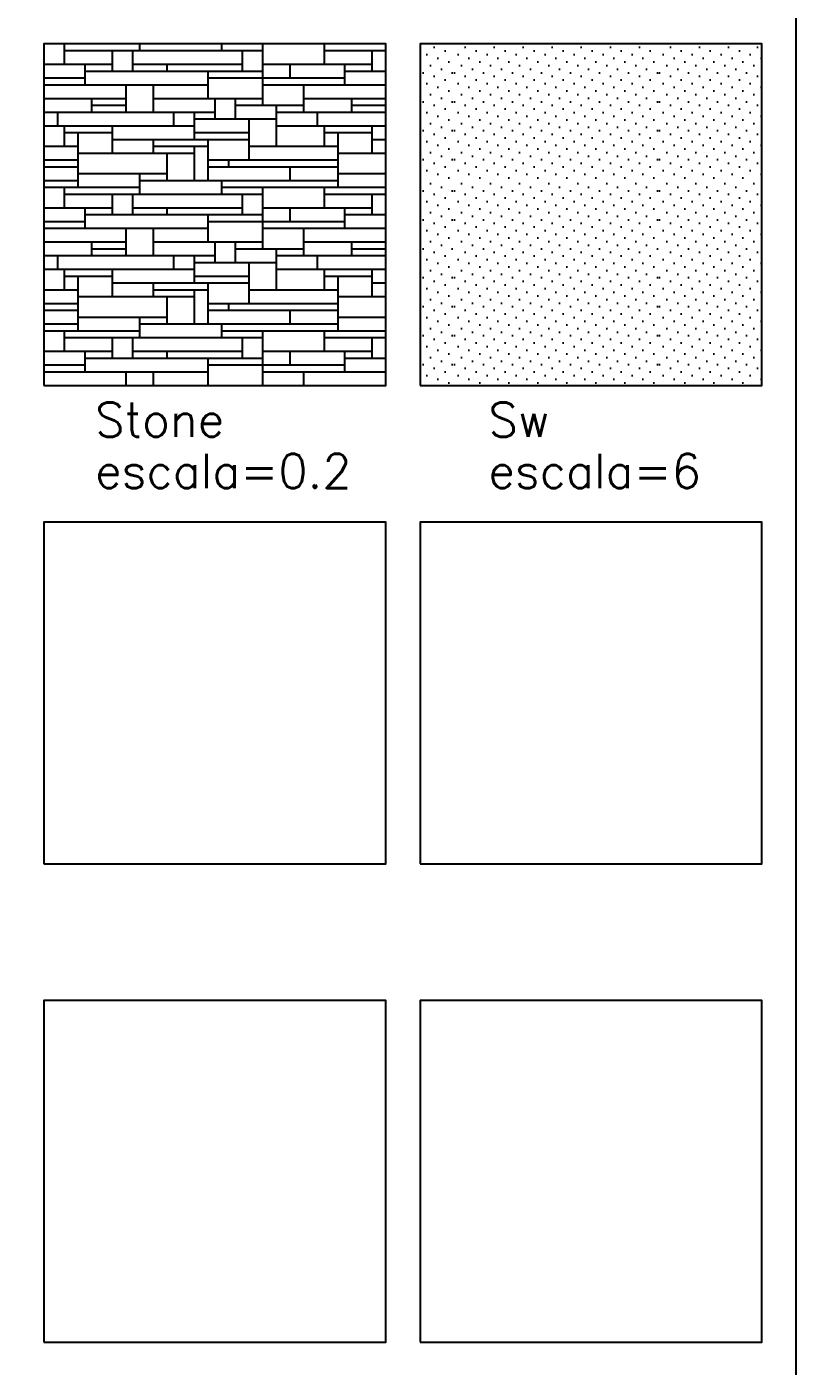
# Model space of a CAD drawing. Header units: inches. Extents: x -1 to 462, y -162 to 137.
# Drawn here: x 318.5 to 341, y -130.71 to -91.5 of the extents above; entities that cross this region are included whole.
import ezdxf

# ---------------------------------------------------------------- set-up
doc = ezdxf.new("R2010")
doc.units = ezdxf.units.IN
doc.header["$MEASUREMENT"] = 0
doc.layers.add('FORMATO', color=7, linetype='Continuous', plot=False)
for name, color, linetype in [('HATCH', 7, 'Continuous'), ('RECTANGLE', 7, 'Continuous'), ('TEXT', 5, 'Continuous')]:
    doc.layers.add(name, color=color, linetype=linetype)
doc.styles.add('nr', font='simplex.shx')

msp = doc.modelspace()

# ---------------------------------------------------------------- hatches: boundary and pattern name
at = {"layer": 'HATCH'}
h = msp.add_hatch(dxfattribs=at)
h.set_pattern_fill('STONE', color=256, scale=0.2, style=0, pattern_type=2)
h.set_pattern_definition([(0, (319, -60), (0, 4.2), [2.4, -5.2]), (0, (322.2, -60), (0, 4.2), [3.2, -4.4]), (0, (319, -59.6), (0, 4.2), [4.8, -2.8]), (0, (325.4, -59.6), (0, 4.2), [1.2, -6.4]), (0, (319, -59.4), (0, 4.2), [1.2, -6.4]), (0, (323.8, -59.4), (0, 4.2), [2.8, -4.8]), (0, (320.2, -59.2), (0, 4.2), [5.2, -2.4]), (0, (319, -59), (0, 4.2), [2, -5.6]), (0, (321.6, -59), (0, 4.2), [3.2, -4.4]), (0, (325.4, -59), (0, 4.2), [1.2, -6.4]), (0, (319.6, -58.6), (0, 4.2), [5.8, -1.8]), (0, (319, -58.4), (0, 4.2), [2.8, -4.8]), (0, (324.2, -58.4), (0, 4.2), [2.4, -5.2]), (0, (319, -58.2), (0, 4.2), [1, -6.6]), (0, (321.8, -58.2), (0, 4.2), [4.8, -2.8]), (0, (320, -58), (0, 4.2), [2.6, -5]), (0, (319, -57.8), (0, 4.2), [1, -6.6]), (0, (323.8, -57.8), (0, 4.2), [2.8, -4.8]), (0, (319, -57.6), (0, 4.2), [1, -6.6]), (0, (323.8, -57.6), (0, 4.2), [2.8, -4.8]), (0, (320, -57.4), (0, 4.2), [3.4, -4.2]), (0, (319, -57.2), (0, 4.2), [1, -6.6]), (0, (322.2, -57.2), (0, 4.2), [1.6, -6]), (0, (325, -57.2), (0, 4.2), [1.6, -6]), (0, (321, -57), (0, 4.2), [4, -3.6]), (0, (319.6, -56.8), (0, 4.2), [1.4, -6.2]), (0, (323.4, -56.8), (0, 4.2), [1.6, -6]), (0, (319, -56.6), (0, 4.2), [4.4, -3.2]), (0, (325.8, -56.6), (0, 4.2), [0.8, -6.8]), (0, (323.4, -56.4), (0, 4.2), [2.4, -5.2]), (0, (319, -56.2), (0, 4.2), [5, -2.6]), (0, (325.8, -56.2), (0, 4.2), [0.8, -6.8]), (0, (320.4, -56), (0, 4.2), [1, -6.6]), (0, (324.6, -56), (0, 4.2), [2, -5.6]), (90, (321.4, -60), (-7.6, 5e-16), [0.4, -3.8]), (90, (322.2, -60), (-7.6, 5e-16), [0.4, -3.8]), (90, (323.8, -60), (-7.6, 5e-16), [0.8, -3.4]), (90, (325.4, -60), (-7.6, 5e-16), [1.6, -2.6]), (90, (326.6, -60), (-7.6, 5e-16), [0.4, -3.8]), (90, (320.2, -59.6), (-7.6, 5e-16), [0.6, -3.6]), (90, (326.2, -59.4), (-7.6, 5e-16), [0.4, -3.8]), (90, (322.6, -59.2), (-7.6, 5e-16), [0.2, -4]), (90, (319.6, -59), (-7.6, 5e-16), [0.6, -3.6]), (90, (321, -59.2), (-7.6, 5e-16), [0.6, -3.6]), (90, (321.6, -59.2), (-7.6, 5e-16), [0.6, -3.6]), (90, (324.8, -59.2), (-7.6, 5e-16), [0.6, -3.6]), (90, (320, -58.4), (-7.6, 5e-16), [1.6, -2.6]), (90, (321.8, -58.6), (-7.6, 5e-16), [0.6, -3.6]), (90, (324.2, -58.6), (-7.6, 5e-16), [0.4, -3.8]), (90, (322.6, -58.2), (-7.6, 5e-16), [0.8, -3.4]), (90, (323.4, -58.2), (-7.6, 5e-16), [1, -3.2]), (90, (323.8, -58.2), (-7.6, 5e-16), [1.2, -3]), (90, (326.2, -58.2), (-7.6, 5e-16), [0.4, -3.8]), (90, (324.4, -57.8), (-7.6, 5e-16), [0.2, -4]), (90, (321, -57.4), (-7.6, 5e-16), [0.8, -3.4]), (90, (322.2, -57.4), (-7.6, 5e-16), [0.4, -3.8]), (90, (325, -57.6), (-7.6, 5e-16), [1.2, -3]), (90, (325.8, -57.2), (-7.6, 5e-16), [1.2, -3]), (90, (319.4, -56.6), (-7.6, 5e-16), [0.4, -3.8]), (90, (319.6, -57.2), (-7.6, 5e-16), [0.6, -3.6]), (90, (323.4, -57), (-7.6, 5e-16), [0.8, -3.4]), (90, (322.8, -56.6), (-7.6, 5e-16), [0.4, -3.8]), (90, (320.4, -56.2), (-7.6, 5e-16), [0.4, -3.8]), (90, (321.4, -56.2), (-7.6, 5e-16), [0.4, -3.8]), (90, (322.2, -56.2), (-7.6, 5e-16), [0.4, -3.8]), (90, (324, -56.4), (-7.6, 5e-16), [0.6, -3.6]), (90, (324.6, -56.4), (-7.6, 5e-16), [0.6, -3.6]), (90, (325.4, -56), (-7.6, 5e-16), [0.2, -4]), (90, (326.6, -56.2), (-7.6, 5e-16), [0.4, -3.8])])
h.paths.add_polyline_path([(319, -102), (329, -102), (329, -92), (319, -92)])
h = msp.add_hatch(dxfattribs=at)
h.set_pattern_fill('SW', color=256, scale=6, style=0, pattern_type=2)
h.set_pattern_definition([(0, (324.8336, -35.923), (0, 6), [0, -6]), (0, (324.9397, -35.3927), (0, 6), [0, -6]), (0, (324.7276, -35.605), (0, 6), [0, -6]), (0, (324.5154, -35.817), (0, 6), [0, -6]), (0, (324.8336, -35.0745), (0, 6), [0, -6]), (0, (324.6215, -35.2866), (0, 6), [0, -6]), (0, (324.4094, -35.499), (0, 6), [0, -6]), (0, (324.197, -35.711), (0, 6), [0, -6]), (0, (323.985, -35.923), (0, 6), [0, -6]), (0, (324.9397, -34.544), (0, 6), [0, -6]), (0, (324.7276, -34.756), (0, 6), [0, -6]), (0, (324.5154, -34.9684), (0, 6), [0, -6]), (0, (324.303, -35.1806), (0, 6), [0, -6]), (0, (324.091, -35.3927), (0, 6), [0, -6]), (0, (323.879, -35.605), (0, 6), [0, -6]), (0, (323.667, -35.817), (0, 6), [0, -6]), (0, (324.8336, -34.226), (0, 6), [0, -6]), (0, (324.6215, -34.438), (0, 6), [0, -6]), (0, (324.4094, -34.65), (0, 6), [0, -6]), (0, (324.197, -34.8624), (0, 6), [0, -6]), (0, (323.985, -35.0745), (0, 6), [0, -6]), (0, (323.773, -35.2866), (0, 6), [0, -6]), (0, (323.561, -35.499), (0, 6), [0, -6]), (0, (323.349, -35.711), (0, 6), [0, -6]), (0, (323.1366, -35.923), (0, 6), [0, -6]), (0, (324.9397, -33.6956), (0, 6), [0, -6]), (0, (324.7276, -33.908), (0, 6), [0, -6]), (0, (324.5154, -34.12), (0, 6), [0, -6]), (0, (324.303, -34.332), (0, 6), [0, -6]), (0, (324.091, -34.544), (0, 6), [0, -6]), (0, (323.879, -34.756), (0, 6), [0, -6]), (0, (323.667, -34.9684), (0, 6), [0, -6]), (0, (323.455, -35.1806), (0, 6), [0, -6]), (0, (323.2426, -35.3927), (0, 6), [0, -6]), (0, (323.0305, -35.605), (0, 6), [0, -6]), (0, (322.8184, -35.817), (0, 6), [0, -6]), (0, (324.8336, -33.3774), (0, 6), [0, -6]), (0, (324.6215, -33.5896), (0, 6), [0, -6]), (0, (324.4094, -33.8017), (0, 6), [0, -6]), (0, (324.197, -34.014), (0, 6), [0, -6]), (0, (323.985, -34.226), (0, 6), [0, -6]), (0, (323.773, -34.438), (0, 6), [0, -6]), (0, (323.561, -34.65), (0, 6), [0, -6]), (0, (323.349, -34.8624), (0, 6), [0, -6]), (0, (323.1366, -35.0745), (0, 6), [0, -6]), (0, (322.9244, -35.2866), (0, 6), [0, -6]), (0, (322.7123, -35.499), (0, 6), [0, -6]), (0, (322.5, -35.711), (0, 6), [0, -6]), (0, (322.288, -35.923), (0, 6), [0, -6]), (0, (324.9397, -32.847), (0, 6), [0, -6]), (0, (324.7276, -33.059), (0, 6), [0, -6]), (0, (324.5154, -33.2714), (0, 6), [0, -6]), (0, (324.303, -33.4835), (0, 6), [0, -6]), (0, (324.091, -33.6956), (0, 6), [0, -6]), (0, (323.879, -33.908), (0, 6), [0, -6]), (0, (323.667, -34.12), (0, 6), [0, -6]), (0, (323.455, -34.332), (0, 6), [0, -6]), (0, (323.2426, -34.544), (0, 6), [0, -6]), (0, (323.0305, -34.756), (0, 6), [0, -6]), (0, (322.8184, -34.9684), (0, 6), [0, -6]), (0, (322.606, -35.1806), (0, 6), [0, -6]), (0, (322.394, -35.3927), (0, 6), [0, -6]), (0, (322.182, -35.605), (0, 6), [0, -6]), (0, (321.97, -35.817), (0, 6), [0, -6]), (0, (324.8336, -32.529), (0, 6), [0, -6]), (0, (324.6215, -32.741), (0, 6), [0, -6]), (0, (324.4094, -32.953), (0, 6), [0, -6]), (0, (324.197, -33.1653), (0, 6), [0, -6]), (0, (323.985, -33.3774), (0, 6), [0, -6]), (0, (323.773, -33.5896), (0, 6), [0, -6]), (0, (323.561, -33.8017), (0, 6), [0, -6]), (0, (323.349, -34.014), (0, 6), [0, -6]), (0, (323.1366, -34.226), (0, 6), [0, -6]), (0, (322.9244, -34.438), (0, 6), [0, -6]), (0, (322.7123, -34.65), (0, 6), [0, -6]), (0, (322.5, -34.8624), (0, 6), [0, -6]), (0, (322.288, -35.0745), (0, 6), [0, -6]), (0, (322.076, -35.2866), (0, 6), [0, -6]), (0, (321.864, -35.499), (0, 6), [0, -6]), (0, (321.6517, -35.711), (0, 6), [0, -6]), (0, (321.4395, -35.923), (0, 6), [0, -6]), (0, (324.9397, -31.9986), (0, 6), [0, -6]), (0, (324.7276, -32.211), (0, 6), [0, -6]), (0, (324.5154, -32.423), (0, 6), [0, -6]), (0, (324.303, -32.635), (0, 6), [0, -6]), (0, (324.091, -32.847), (0, 6), [0, -6]), (0, (323.879, -33.059), (0, 6), [0, -6]), (0, (323.667, -33.2714), (0, 6), [0, -6]), (0, (323.455, -33.4835), (0, 6), [0, -6]), (0, (323.2426, -33.6956), (0, 6), [0, -6]), (0, (323.0305, -33.908), (0, 6), [0, -6]), (0, (322.8184, -34.12), (0, 6), [0, -6]), (0, (322.606, -34.332), (0, 6), [0, -6]), (0, (322.394, -34.544), (0, 6), [0, -6]), (0, (322.182, -34.756), (0, 6), [0, -6]), (0, (321.97, -34.9684), (0, 6), [0, -6]), (0, (321.758, -35.1806), (0, 6), [0, -6]), (0, (321.5456, -35.3927), (0, 6), [0, -6]), (0, (321.3335, -35.605), (0, 6), [0, -6]), (0, (321.1213, -35.817), (0, 6), [0, -6]), (0, (324.8336, -31.6804), (0, 6), [0, -6]), (0, (324.6215, -31.8925), (0, 6), [0, -6]), (0, (324.4094, -32.1046), (0, 6), [0, -6]), (0, (324.197, -32.317), (0, 6), [0, -6]), (0, (323.985, -32.529), (0, 6), [0, -6]), (0, (323.773, -32.741), (0, 6), [0, -6]), (0, (323.561, -32.953), (0, 6), [0, -6]), (0, (323.349, -33.1653), (0, 6), [0, -6]), (0, (323.1366, -33.3774), (0, 6), [0, -6]), (0, (322.9244, -33.5896), (0, 6), [0, -6]), (0, (322.7123, -33.8017), (0, 6), [0, -6]), (0, (322.5, -34.014), (0, 6), [0, -6]), (0, (322.288, -34.226), (0, 6), [0, -6]), (0, (322.076, -34.438), (0, 6), [0, -6]), (0, (321.864, -34.65), (0, 6), [0, -6]), (0, (321.6517, -34.8624), (0, 6), [0, -6]), (0, (321.4395, -35.0745), (0, 6), [0, -6]), (0, (321.2274, -35.2866), (0, 6), [0, -6]), (0, (321.015, -35.499), (0, 6), [0, -6]), (0, (320.803, -35.711), (0, 6), [0, -6]), (0, (320.591, -35.923), (0, 6), [0, -6]), (0, (324.9397, -31.15), (0, 6), [0, -6]), (0, (324.7276, -31.362), (0, 6), [0, -6]), (0, (324.5154, -31.5743), (0, 6), [0, -6]), (0, (324.303, -31.7864), (0, 6), [0, -6]), (0, (324.091, -31.9986), (0, 6), [0, -6]), (0, (323.879, -32.211), (0, 6), [0, -6]), (0, (323.667, -32.423), (0, 6), [0, -6]), (0, (323.455, -32.635), (0, 6), [0, -6]), (0, (323.2426, -32.847), (0, 6), [0, -6]), (0, (323.0305, -33.059), (0, 6), [0, -6]), (0, (322.8184, -33.2714), (0, 6), [0, -6]), (0, (322.606, -33.4835), (0, 6), [0, -6]), (0, (322.394, -33.6956), (0, 6), [0, -6]), (0, (322.182, -33.908), (0, 6), [0, -6]), (0, (321.97, -34.12), (0, 6), [0, -6]), (0, (321.758, -34.332), (0, 6), [0, -6]), (0, (321.5456, -34.544), (0, 6), [0, -6]), (0, (321.3335, -34.756), (0, 6), [0, -6]), (0, (321.1213, -34.9684), (0, 6), [0, -6]), (0, (320.909, -35.1806), (0, 6), [0, -6]), (0, (320.697, -35.3927), (0, 6), [0, -6]), (0, (320.485, -35.605), (0, 6), [0, -6]), (0, (320.273, -35.817), (0, 6), [0, -6]), (0, (324.8336, -30.832), (0, 6), [0, -6]), (0, (324.6215, -31.044), (0, 6), [0, -6]), (0, (324.4094, -31.256), (0, 6), [0, -6]), (0, (324.197, -31.468), (0, 6), [0, -6]), (0, (323.985, -31.6804), (0, 6), [0, -6]), (0, (323.773, -31.8925), (0, 6), [0, -6]), (0, (323.561, -32.1046), (0, 6), [0, -6]), (0, (323.349, -32.317), (0, 6), [0, -6]), (0, (323.1366, -32.529), (0, 6), [0, -6]), (0, (322.9244, -32.741), (0, 6), [0, -6]), (0, (322.7123, -32.953), (0, 6), [0, -6]), (0, (322.5, -33.1653), (0, 6), [0, -6]), (0, (322.288, -33.3774), (0, 6), [0, -6]), (0, (322.076, -33.5896), (0, 6), [0, -6]), (0, (321.864, -33.8017), (0, 6), [0, -6]), (0, (321.6517, -34.014), (0, 6), [0, -6]), (0, (321.4395, -34.226), (0, 6), [0, -6]), (0, (321.2274, -34.438), (0, 6), [0, -6]), (0, (321.015, -34.65), (0, 6), [0, -6]), (0, (320.803, -34.8624), (0, 6), [0, -6]), (0, (320.591, -35.0745), (0, 6), [0, -6]), (0, (320.379, -35.2866), (0, 6), [0, -6]), (0, (320.167, -35.499), (0, 6), [0, -6]), (0, (319.9546, -35.711), (0, 6), [0, -6]), (0, (319.7425, -35.923), (0, 6), [0, -6]), (0, (319.212, -30.0894), (0, 6), [0, -6]), (0, (319, -30.3015), (0, 6), [0, -6]), (0, (319.5303, -30.1954), (0, 6), [0, -6]), (0, (319.318, -30.4076), (0, 6), [0, -6]), (0, (319.106, -30.62), (0, 6), [0, -6]), (0, (320.0607, -30.0894), (0, 6), [0, -6]), (0, (319.8485, -30.3015), (0, 6), [0, -6]), (0, (319.6364, -30.5136), (0, 6), [0, -6]), (0, (319.424, -30.726), (0, 6), [0, -6]), (0, (319.212, -30.938), (0, 6), [0, -6]), (0, (319, -31.15), (0, 6), [0, -6]), (0, (320.379, -30.1954), (0, 6), [0, -6]), (0, (320.167, -30.4076), (0, 6), [0, -6]), (0, (319.9546, -30.62), (0, 6), [0, -6]), (0, (319.7425, -30.832), (0, 6), [0, -6]), (0, (319.5303, -31.044), (0, 6), [0, -6]), (0, (319.318, -31.256), (0, 6), [0, -6]), (0, (319.106, -31.468), (0, 6), [0, -6]), (0, (320.909, -30.0894), (0, 6), [0, -6]), (0, (320.697, -30.3015), (0, 6), [0, -6]), (0, (320.485, -30.5136), (0, 6), [0, -6]), (0, (320.273, -30.726), (0, 6), [0, -6]), (0, (320.0607, -30.938), (0, 6), [0, -6]), (0, (319.8485, -31.15), (0, 6), [0, -6]), (0, (319.6364, -31.362), (0, 6), [0, -6]), (0, (319.424, -31.5743), (0, 6), [0, -6]), (0, (319.212, -31.7864), (0, 6), [0, -6]), (0, (321.2274, -30.1954), (0, 6), [0, -6]), (0, (321.015, -30.4076), (0, 6), [0, -6]), (0, (320.803, -30.62), (0, 6), [0, -6]), (0, (320.591, -30.832), (0, 6), [0, -6]), (0, (320.379, -31.044), (0, 6), [0, -6]), (0, (320.167, -31.256), (0, 6), [0, -6]), (0, (319.9546, -31.468), (0, 6), [0, -6]), (0, (319.7425, -31.6804), (0, 6), [0, -6]), (0, (319.5303, -31.8925), (0, 6), [0, -6]), (0, (319.318, -32.1046), (0, 6), [0, -6]), (0, (319.106, -32.317), (0, 6), [0, -6]), (0, (321.758, -30.0894), (0, 6), [0, -6]), (0, (321.5456, -30.3015), (0, 6), [0, -6]), (0, (321.3335, -30.5136), (0, 6), [0, -6]), (0, (321.1213, -30.726), (0, 6), [0, -6]), (0, (320.909, -30.938), (0, 6), [0, -6]), (0, (320.697, -31.15), (0, 6), [0, -6]), (0, (320.485, -31.362), (0, 6), [0, -6]), (0, (320.273, -31.5743), (0, 6), [0, -6]), (0, (320.0607, -31.7864), (0, 6), [0, -6]), (0, (319.8485, -31.9986), (0, 6), [0, -6]), (0, (319.6364, -32.211), (0, 6), [0, -6]), (0, (319.424, -32.423), (0, 6), [0, -6]), (0, (319.212, -32.635), (0, 6), [0, -6]), (0, (319, -32.847), (0, 6), [0, -6]), (0, (322.076, -30.1954), (0, 6), [0, -6]), (0, (321.864, -30.4076), (0, 6), [0, -6]), (0, (321.6517, -30.62), (0, 6), [0, -6]), (0, (321.4395, -30.832), (0, 6), [0, -6]), (0, (321.2274, -31.044), (0, 6), [0, -6]), (0, (321.015, -31.256), (0, 6), [0, -6]), (0, (320.803, -31.468), (0, 6), [0, -6]), (0, (320.591, -31.6804), (0, 6), [0, -6]), (0, (320.379, -31.8925), (0, 6), [0, -6]), (0, (320.167, -32.1046), (0, 6), [0, -6]), (0, (319.9546, -32.317), (0, 6), [0, -6]), (0, (319.7425, -32.529), (0, 6), [0, -6]), (0, (319.5303, -32.741), (0, 6), [0, -6]), (0, (319.318, -32.953), (0, 6), [0, -6]), (0, (319.106, -33.1653), (0, 6), [0, -6]), (0, (322.606, -30.0894), (0, 6), [0, -6]), (0, (322.394, -30.3015), (0, 6), [0, -6]), (0, (322.182, -30.5136), (0, 6), [0, -6]), (0, (321.97, -30.726), (0, 6), [0, -6]), (0, (321.758, -30.938), (0, 6), [0, -6]), (0, (321.5456, -31.15), (0, 6), [0, -6]), (0, (321.3335, -31.362), (0, 6), [0, -6]), (0, (321.1213, -31.5743), (0, 6), [0, -6]), (0, (320.909, -31.7864), (0, 6), [0, -6]), (0, (320.697, -31.9986), (0, 6), [0, -6]), (0, (320.485, -32.211), (0, 6), [0, -6]), (0, (320.273, -32.423), (0, 6), [0, -6]), (0, (320.0607, -32.635), (0, 6), [0, -6]), (0, (319.8485, -32.847), (0, 6), [0, -6]), (0, (319.6364, -33.059), (0, 6), [0, -6]), (0, (319.424, -33.2714), (0, 6), [0, -6]), (0, (319.212, -33.4835), (0, 6), [0, -6]), (0, (319, -33.6956), (0, 6), [0, -6]), (0, (322.9244, -30.1954), (0, 6), [0, -6]), (0, (322.7123, -30.4076), (0, 6), [0, -6]), (0, (322.5, -30.62), (0, 6), [0, -6]), (0, (322.288, -30.832), (0, 6), [0, -6]), (0, (322.076, -31.044), (0, 6), [0, -6]), (0, (321.864, -31.256), (0, 6), [0, -6]), (0, (321.6517, -31.468), (0, 6), [0, -6]), (0, (321.4395, -31.6804), (0, 6), [0, -6]), (0, (321.2274, -31.8925), (0, 6), [0, -6]), (0, (321.015, -32.1046), (0, 6), [0, -6]), (0, (320.803, -32.317), (0, 6), [0, -6]), (0, (320.591, -32.529), (0, 6), [0, -6]), (0, (320.379, -32.741), (0, 6), [0, -6]), (0, (320.167, -32.953), (0, 6), [0, -6]), (0, (319.9546, -33.1653), (0, 6), [0, -6]), (0, (319.7425, -33.3774), (0, 6), [0, -6]), (0, (319.5303, -33.5896), (0, 6), [0, -6]), (0, (319.318, -33.8017), (0, 6), [0, -6]), (0, (319.106, -34.014), (0, 6), [0, -6]), (0, (323.455, -30.0894), (0, 6), [0, -6]), (0, (323.2426, -30.3015), (0, 6), [0, -6]), (0, (323.0305, -30.5136), (0, 6), [0, -6]), (0, (322.8184, -30.726), (0, 6), [0, -6]), (0, (322.606, -30.938), (0, 6), [0, -6]), (0, (322.394, -31.15), (0, 6), [0, -6]), (0, (322.182, -31.362), (0, 6), [0, -6]), (0, (321.97, -31.5743), (0, 6), [0, -6]), (0, (321.758, -31.7864), (0, 6), [0, -6]), (0, (321.5456, -31.9986), (0, 6), [0, -6]), (0, (321.3335, -32.211), (0, 6), [0, -6]), (0, (321.1213, -32.423), (0, 6), [0, -6]), (0, (320.909, -32.635), (0, 6), [0, -6]), (0, (320.697, -32.847), (0, 6), [0, -6]), (0, (320.485, -33.059), (0, 6), [0, -6]), (0, (320.273, -33.2714), (0, 6), [0, -6]), (0, (320.0607, -33.4835), (0, 6), [0, -6]), (0, (319.8485, -33.6956), (0, 6), [0, -6]), (0, (319.6364, -33.908), (0, 6), [0, -6]), (0, (319.424, -34.12), (0, 6), [0, -6]), (0, (319.212, -34.332), (0, 6), [0, -6]), (0, (319, -34.544), (0, 6), [0, -6]), (0, (323.773, -30.1954), (0, 6), [0, -6]), (0, (323.561, -30.4076), (0, 6), [0, -6]), (0, (323.349, -30.62), (0, 6), [0, -6]), (0, (323.1366, -30.832), (0, 6), [0, -6]), (0, (322.9244, -31.044), (0, 6), [0, -6]), (0, (322.7123, -31.256), (0, 6), [0, -6]), (0, (322.5, -31.468), (0, 6), [0, -6]), (0, (322.288, -31.6804), (0, 6), [0, -6]), (0, (322.076, -31.8925), (0, 6), [0, -6]), (0, (321.864, -32.1046), (0, 6), [0, -6]), (0, (321.6517, -32.317), (0, 6), [0, -6]), (0, (321.4395, -32.529), (0, 6), [0, -6]), (0, (321.2274, -32.741), (0, 6), [0, -6]), (0, (321.015, -32.953), (0, 6), [0, -6]), (0, (320.803, -33.1653), (0, 6), [0, -6]), (0, (320.591, -33.3774), (0, 6), [0, -6]), (0, (320.379, -33.5896), (0, 6), [0, -6]), (0, (320.167, -33.8017), (0, 6), [0, -6]), (0, (319.9546, -34.014), (0, 6), [0, -6]), (0, (319.7425, -34.226), (0, 6), [0, -6]), (0, (319.5303, -34.438), (0, 6), [0, -6]), (0, (319.318, -34.65), (0, 6), [0, -6]), (0, (319.106, -34.8624), (0, 6), [0, -6]), (0, (324.303, -30.0894), (0, 6), [0, -6]), (0, (324.091, -30.3015), (0, 6), [0, -6]), (0, (323.879, -30.5136), (0, 6), [0, -6]), (0, (323.667, -30.726), (0, 6), [0, -6]), (0, (323.455, -30.938), (0, 6), [0, -6]), (0, (323.2426, -31.15), (0, 6), [0, -6]), (0, (323.0305, -31.362), (0, 6), [0, -6]), (0, (322.8184, -31.5743), (0, 6), [0, -6]), (0, (322.606, -31.7864), (0, 6), [0, -6]), (0, (322.394, -31.9986), (0, 6), [0, -6]), (0, (322.182, -32.211), (0, 6), [0, -6]), (0, (321.97, -32.423), (0, 6), [0, -6]), (0, (321.758, -32.635), (0, 6), [0, -6]), (0, (321.5456, -32.847), (0, 6), [0, -6]), (0, (321.3335, -33.059), (0, 6), [0, -6]), (0, (321.1213, -33.2714), (0, 6), [0, -6]), (0, (320.909, -33.4835), (0, 6), [0, -6]), (0, (320.697, -33.6956), (0, 6), [0, -6]), (0, (320.485, -33.908), (0, 6), [0, -6]), (0, (320.273, -34.12), (0, 6), [0, -6]), (0, (320.0607, -34.332), (0, 6), [0, -6]), (0, (319.8485, -34.544), (0, 6), [0, -6]), (0, (319.6364, -34.756), (0, 6), [0, -6]), (0, (319.424, -34.9684), (0, 6), [0, -6]), (0, (319.212, -35.1806), (0, 6), [0, -6]), (0, (319, -35.3927), (0, 6), [0, -6]), (0, (324.6215, -30.1954), (0, 6), [0, -6]), (0, (324.4094, -30.4076), (0, 6), [0, -6]), (0, (324.197, -30.62), (0, 6), [0, -6]), (0, (323.985, -30.832), (0, 6), [0, -6]), (0, (323.773, -31.044), (0, 6), [0, -6]), (0, (323.561, -31.256), (0, 6), [0, -6]), (0, (323.349, -31.468), (0, 6), [0, -6]), (0, (323.1366, -31.6804), (0, 6), [0, -6]), (0, (322.9244, -31.8925), (0, 6), [0, -6]), (0, (322.7123, -32.1046), (0, 6), [0, -6]), (0, (322.5, -32.317), (0, 6), [0, -6]), (0, (322.288, -32.529), (0, 6), [0, -6]), (0, (322.076, -32.741), (0, 6), [0, -6]), (0, (321.864, -32.953), (0, 6), [0, -6]), (0, (321.6517, -33.1653), (0, 6), [0, -6]), (0, (321.4395, -33.3774), (0, 6), [0, -6]), (0, (321.2274, -33.5896), (0, 6), [0, -6]), (0, (321.015, -33.8017), (0, 6), [0, -6]), (0, (320.803, -34.014), (0, 6), [0, -6]), (0, (320.591, -34.226), (0, 6), [0, -6]), (0, (320.379, -34.438), (0, 6), [0, -6]), (0, (320.167, -34.65), (0, 6), [0, -6]), (0, (319.9546, -34.8624), (0, 6), [0, -6]), (0, (319.7425, -35.0745), (0, 6), [0, -6]), (0, (319.5303, -35.2866), (0, 6), [0, -6]), (0, (319.318, -35.499), (0, 6), [0, -6]), (0, (319.106, -35.711), (0, 6), [0, -6]), (0, (324.9397, -30.3015), (0, 6), [0, -6]), (0, (324.7276, -30.5136), (0, 6), [0, -6]), (0, (324.5154, -30.726), (0, 6), [0, -6]), (0, (324.303, -30.938), (0, 6), [0, -6]), (0, (324.091, -31.15), (0, 6), [0, -6]), (0, (323.879, -31.362), (0, 6), [0, -6]), (0, (323.667, -31.5743), (0, 6), [0, -6]), (0, (323.455, -31.7864), (0, 6), [0, -6]), (0, (323.2426, -31.9986), (0, 6), [0, -6]), (0, (323.0305, -32.211), (0, 6), [0, -6]), (0, (322.8184, -32.423), (0, 6), [0, -6]), (0, (322.606, -32.635), (0, 6), [0, -6]), (0, (322.394, -32.847), (0, 6), [0, -6]), (0, (322.182, -33.059), (0, 6), [0, -6]), (0, (321.97, -33.2714), (0, 6), [0, -6]), (0, (321.758, -33.4835), (0, 6), [0, -6]), (0, (321.5456, -33.6956), (0, 6), [0, -6]), (0, (321.3335, -33.908), (0, 6), [0, -6]), (0, (321.1213, -34.12), (0, 6), [0, -6]), (0, (320.909, -34.332), (0, 6), [0, -6]), (0, (320.697, -34.544), (0, 6), [0, -6]), (0, (320.485, -34.756), (0, 6), [0, -6]), (0, (320.273, -34.9684), (0, 6), [0, -6]), (0, (320.0607, -35.1806), (0, 6), [0, -6]), (0, (319.8485, -35.3927), (0, 6), [0, -6]), (0, (319.6364, -35.605), (0, 6), [0, -6]), (0, (319.424, -35.817), (0, 6), [0, -6])])
h.paths.add_polyline_path([(330, -102), (340, -102), (340, -92), (330, -92)])

# ---------------------------------------------------------------- linework, layer by layer
at = {"layer": 'FORMATO'}
msp.add_lwpolyline([(241, -162), (341, -162), (341, -21), (241, -21)], close=True, dxfattribs=at)
at = {"layer": 'RECTANGLE'}
for points in [[(319, -102), (329, -102), (329, -92), (319, -92)], [(330, -102), (340, -102), (340, -92), (330, -92)], [(319, -116), (329, -116), (329, -106), (319, -106)], [(330, -116), (340, -116), (340, -106), (330, -106)], [(319, -130), (329, -130), (329, -120), (319, -120)], [(330, -130), (340, -130), (340, -120), (330, -120)]]:
    msp.add_lwpolyline(points, close=True, dxfattribs=at)

# ---------------------------------------------------------------- texts
at = {"layer": 'TEXT', "style": 'nr'}
for s, p in [('Stone', (320.5, -103.5)), ('Sw', (332, -103.5)), ('escala=0.2', (320.5, -105)), ('escala=6', (332, -105))]:
    msp.add_text(s, height=1, dxfattribs=at).set_placement(p)

doc.saveas('drawing.dxf')
